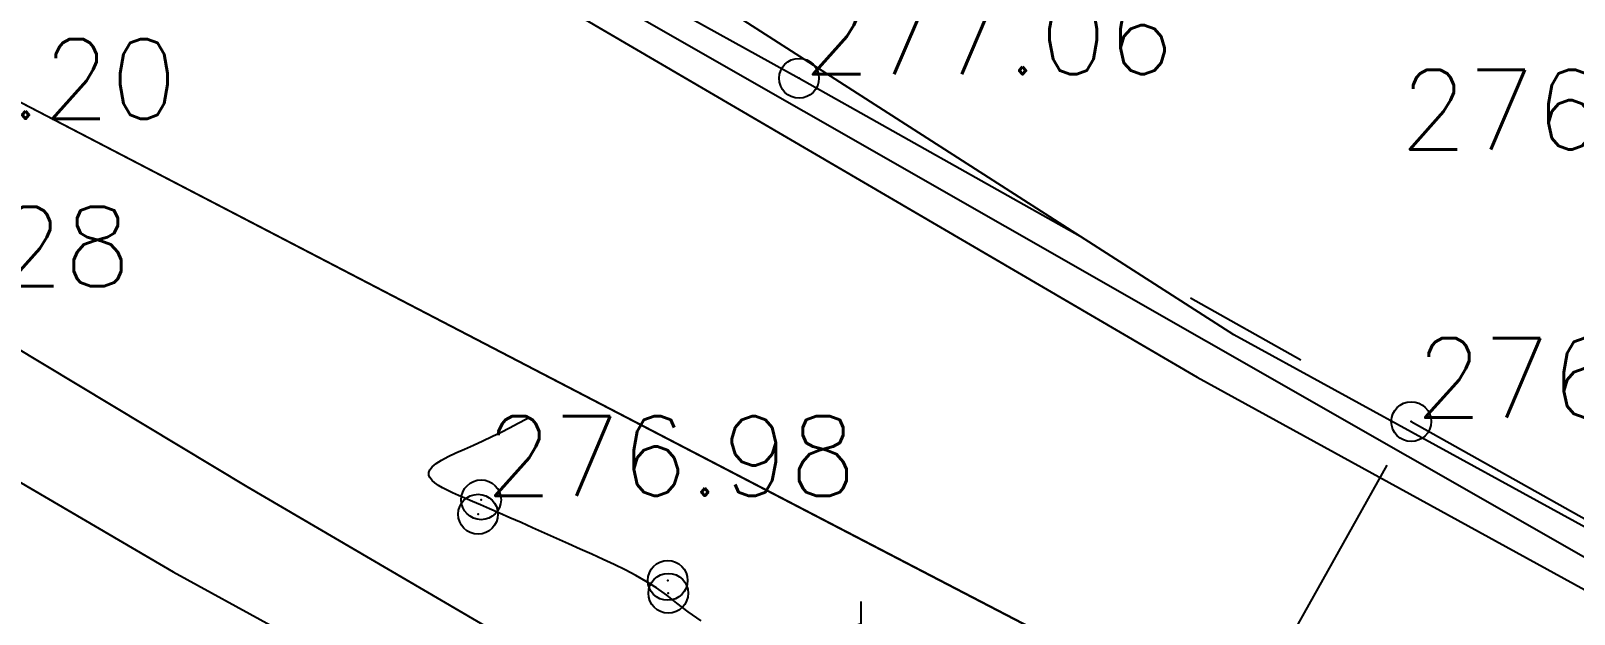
# Model space of a CAD drawing. Header units: millimetres. Extents: x 524954 to 526204, y 9523489 to 9524010.
# Drawn here: x 525257.37 to 525276.75, y 9523732.96 to 9523740.29 of the extents above; entities that cross this region are included whole.
import ezdxf
from ezdxf.enums import TextEntityAlignment as Align

# ---------------------------------------------------------------- set-up
doc = ezdxf.new("R2010")
doc.units = ezdxf.units.MM
doc.header["$PDMODE"] = 32
doc.header["$PDSIZE"] = 0.5
doc.linetypes.add('AXES2', pattern=[28.575, 19.05, -3.175, 3.175, -3.175])
doc.linetypes.add('CACHE2', pattern=[4.7625, 3.175, -1.5875])
for name, color, linetype in [('Axe_Route_Existante', 1, 'AXES2'), ('Bord_Route_Existante', 6, 'Continuous'), ('CN_01_00', 3, 'Continuous'), ('PLUME_1', 7, 'Continuous'), ('PLUME_3', 4, 'Continuous'), ('PLUME_5', 6, 'Continuous'), ('PLUME_6', 2, 'Continuous'), ('Réseau_Electrique', 1, 'CACHE2'), ('TopoAlt', 3, 'Continuous'), ('TOPOJIS', 7, 'Continuous')]:
    doc.layers.add(name, color=color, linetype=linetype)
doc.layers.add('Bord_Route_Existante_POLY3D', color=6, linetype='Continuous', plot=False)
doc.styles.add('Simplex 1.0', font='Simplex.shx', dxfattribs={"width": 0.99, "height": 1})
doc.styles.get("Standard").update_dxf_attribs({"font": 'arial.ttf'})
doc.dimstyles.new('ISO-25', dxfattribs={"dimtxt": 2.5, "dimasz": 2.5, "dimexe": 1.25, "dimexo": 0.625, "dimtad": 1, "dimtxsty": 'Standard', "dimcen": 2.5, "dimadec": 0, "dimazin": 0, "dimtfac": 1, "dimtmove": 0, "dimatfit": 3, "dimfxl": 1, "dimarcsym": 0})

# ---------------------------------------------------------------- blocks, each defined once
blk = doc.blocks.new('TCPOINT M')
at = {"color": 0}
blk.add_point((0, 0), dxfattribs=at)
at = {"layer": 'TopoAlt', "style": 'Simplex 1.0', "width": 0.99}
blk.add_attdef('ALT', (0.15, 0.15), '', height=1, dxfattribs=at)
blk = doc.blocks.new('e004')
at = {"color": 0}
blk.add_line((0, 3.777478), (0, 0.25), dxfattribs=at)
for points in [[(-1.096503, 3.137365), (-1.096503, 3.412949), (1.096503, 4.142007), (1.096503, 4.417591)], [(-1.096503, 2.861781), (-1.096503, 3.137365), (1.096503, 3.866423), (1.096503, 4.142007)]]:
    blk.add_lwpolyline(points, dxfattribs=at)
blk.add_circle((0, 0), 0.25, dxfattribs=at)
blk = doc.blocks.new('*D29')
at = {"color": 0, "lineweight": -2, "transparency": 16777216}
for p, q in [((525274.397, 9523734.835), (525248.537, 9523688.664)), ((525251.329, 9523688.533), (525351.663, 9523632.337)), ((525379.094, 9523676.196), (525353.234, 9523630.025))]:
    blk.add_line(p, q, dxfattribs=at)
at = {"color": 0, "transparency": 16777216}
for points in [[(525251.533, 9523688.897), (525251.125, 9523688.17), (525249.148, 9523689.755)], [(525351.867, 9523632.701), (525351.46, 9523631.974), (525353.845, 9523631.115)]]:
    blk.add_solid(points, dxfattribs=at)
at = {"layer": 'Defpoints', "color": 0, "transparency": 16777216}
for p in [(525274.702, 9523735.381), (525379.399, 9523676.741), (525353.845, 9523631.115)]:
    blk.add_point(p, dxfattribs=at)
at = {"color": 0, "transparency": 16777216, "insert": (525302.425, 9523662.094), "char_height": 2.5, "attachment_point": 5, "rotation": 330.7474}
blk.add_mtext('120', dxfattribs=at)

msp = doc.modelspace()

# ---------------------------------------------------------------- linework, layer by layer
msp.add_line((525274.702, 9523735.381), (525379.399, 9523676.741))
at = {"layer": 'Axe_Route_Existante', "ltscale": 0.5, "flags": 128}
msp.add_lwpolyline([(524973.101, 9523802.49), (525007.26, 9523792.779), (525027.54, 9523787.364), (525056.127, 9523779.755), (525082.674, 9523773.102), (525107.546, 9523770.048), (525120.684, 9523770.139), (525151.777, 9523772.648), (525176.899, 9523773.894), (525199.324, 9523771.095), (525218.337, 9523765.264), (525227.192, 9523761.534), (525233.843, 9523758.094), (525246.468, 9523751.167), (525256.506, 9523745.531), (525267.014, 9523739.694), (525277.691, 9523733.704), (525288.849, 9523727.299), (525294.632, 9523724.022), (525301.927, 9523719.966), (525310.691, 9523715.333), (525328.32, 9523705.784), (525328.32, 9523705.784), (525337.316, 9523700.691), (525351.138, 9523692.703), (525363.696, 9523685.45), (525368.801, 9523682.627), (525375.475, 9523679.109), (525390.225, 9523670.468), (525400.9, 9523665.019), (525419.619, 9523658.456), (525435.368, 9523656.046), (525454.334, 9523656.625), (525476.288, 9523660.734), (525488.784, 9523664.768), (525501.859, 9523668.012), (525521.809, 9523675.315), (525541.116, 9523687.802), (525552.62, 9523697.708), (525562.351, 9523710.18), (525568.681, 9523722.572), (525575.059, 9523738.704), (525576.995, 9523751.051), (525577.798, 9523776.069), (525576.166, 9523799.52), (525574.181, 9523815.429), (525572.049, 9523834.204), (525569.92, 9523851.041), (525567.326, 9523868.19), (525565.579, 9523885.379), (525563.689, 9523903.219), (525561.356, 9523920.701), (525558.839, 9523938.161)], dxfattribs=at)
at = {"layer": 'Bord_Route_Existante', "flags": 128}
msp.add_lwpolyline([(525286.283, 9523724.592), (525277.74, 9523728.73), (525253.667, 9523741.25), (525253.096, 9523741.492), (525244.526, 9523744.675), (525233.71, 9523750.617), (525223.366, 9523755.337), (525215.23, 9523758.673), (525209.606, 9523761.576), (525201.582, 9523763.975), (525193.808, 9523765.63), (525185.186, 9523766.761), (525176.444, 9523767.315)], dxfattribs=at)
at = {"layer": 'Bord_Route_Existante_POLY3D'}
msp.add_polyline3d([(525125.167, 9523764.211, 281.6), (525144.506, 9523765.617, 280.96), (525155.934, 9523766.66, 280.57), (525166.063, 9523767.401, 280.21), (525176.444, 9523767.315, 279.84), (525180.8, 9523767.044, 279.62), (525185.186, 9523766.761, 279.51), (525193.808, 9523765.63, 279.25), (525201.582, 9523763.975, 278.97), (525205.234, 9523762.825, 278.77), (525209.606, 9523761.576, 278.65), (525215.23, 9523758.673, 278.32), (525223.366, 9523755.337, 278), (525233.71, 9523750.617, 277.72), (525244.526, 9523744.675, 277.44), (525253.096, 9523741.492, 277.25), (525253.667, 9523741.25, 277.24), (525277.74, 9523728.73, 276.85), (525286.283, 9523724.592, 276.77)], dxfattribs=at)
at = {"layer": 'CN_01_00', "elevation": 277, "flags": 128}
msp.add_lwpolyline([(525265.786, 9523732.879), (525265.621, 9523732.991), (525265.481, 9523733.099), (525265.353, 9523733.199), (525265.225, 9523733.291), (525265.096, 9523733.374), (525264.964, 9523733.45), (525264.83, 9523733.52), (525264.694, 9523733.587), (525264.555, 9523733.651), (525264.413, 9523733.715), (525264.267, 9523733.779), (525264.118, 9523733.845), (525263.968, 9523733.913), (525263.817, 9523733.98), (525263.668, 9523734.047), (525263.523, 9523734.112), (525263.383, 9523734.174), (525263.251, 9523734.233), (525263.127, 9523734.287), (525263.014, 9523734.335), (525262.912, 9523734.379), (525262.819, 9523734.418), (525262.736, 9523734.454), (525262.661, 9523734.488), (525262.595, 9523734.519), (525262.537, 9523734.549), (525262.486, 9523734.58), (525262.442, 9523734.61), (525262.406, 9523734.641), (525262.38, 9523734.673), (525262.366, 9523734.706), (525262.365, 9523734.741), (525262.378, 9523734.777), (525262.409, 9523734.815), (525262.457, 9523734.855), (525262.524, 9523734.897), (525262.608, 9523734.941), (525262.705, 9523734.988), (525262.811, 9523735.036), (525262.925, 9523735.086), (525263.042, 9523735.138), (525263.158, 9523735.192), (525263.272, 9523735.247), (525263.38, 9523735.303), (525263.485, 9523735.36), (525263.59, 9523735.417), (525263.611, 9523735.428)], dxfattribs=at)
at = {"layer": 'PLUME_1'}
msp.add_lwpolyline([(525200.32, 9523770.31), (525203.883, 9523769.567), (525225.021, 9523761.585), (525244.771, 9523751.997), (525251.046, 9523748.445), (525396.484, 9523665.312), (525416.271, 9523655.226), (525436.946, 9523646.708), (525458.473, 9523640.258), (525480.389, 9523635.341)], dxfattribs=at)
at = {"layer": 'PLUME_3'}
for points in [[(525350.916, 9523692.066), (525342.038, 9523696.932), (525333.659, 9523701.835), (525324.781, 9523706.702), (525315.867, 9523712.067), (525307.487, 9523716.97), (525298.61, 9523721.837), (525290.23, 9523726.74), (525281.353, 9523731.606), (525272.475, 9523736.473), (525264.059, 9523741.875), (525255.181, 9523746.741), (525251.509, 9523748.98), (525246.802, 9523751.644), (525237.961, 9523756.012), (525231.722, 9523759.066), (525228.621, 9523760.344), (525219.317, 9523764.177), (525211.047, 9523767.584), (525210.013, 9523768.009), (525203.847, 9523770.066), (525200.284, 9523770.809)], [(525200.356, 9523769.811), (525203.92, 9523769.069), (525209.587, 9523766.976), (525218.891, 9523763.143), (525224.558, 9523761.05), (525228.195, 9523759.31), (525237.498, 9523755.477), (525244.807, 9523751.499), (525246.376, 9523750.61), (525251.083, 9523747.946), (525254.755, 9523745.707), (525263.633, 9523740.841), (525272.012, 9523735.938), (525280.89, 9523731.071), (525289.306, 9523725.67), (525298.184, 9523720.803), (525307.062, 9523715.936), (525315.441, 9523711.033), (525324.319, 9523706.167), (525332.698, 9523701.264), (525341.612, 9523695.898), (525350.49, 9523691.032), (525358.869, 9523686.129)]]:
    msp.add_lwpolyline(points, dxfattribs=at)
at = {"layer": 'PLUME_5'}
msp.add_lwpolyline([(525197.801, 9523763.609), (525201.401, 9523762.368), (525207.567, 9523760.311), (525216.336, 9523756.94), (525222.003, 9523754.847), (525225.639, 9523753.108), (525233.946, 9523749.202), (525241.255, 9523745.223), (525242.824, 9523744.335), (525247.494, 9523742.169), (525251.166, 9523739.931), (525260.081, 9523734.566), (525268.46, 9523729.663), (525277.338, 9523724.796), (525286.216, 9523719.929), (525294.595, 9523715.026), (525303.509, 9523709.661), (525311.888, 9523704.758), (525320.766, 9523699.891), (525329.644, 9523695.025), (525338.023, 9523690.122), (525346.901, 9523685.255), (525355.316, 9523679.853)], dxfattribs=at)
at = {"layer": 'PLUME_6'}
msp.add_lwpolyline([(525197.412, 9523762.076), (525201.012, 9523760.835), (525206.679, 9523758.742), (525215.946, 9523755.408), (525221.115, 9523753.279), (525224.751, 9523751.539), (525233.556, 9523747.669), (525240.829, 9523744.19), (525241.899, 9523743.265), (525246.606, 9523740.601), (525250.777, 9523738.398), (525259.156, 9523733.495), (525268.034, 9523728.629), (525276.413, 9523723.726), (525285.327, 9523718.361), (525294.205, 9523713.494), (525302.584, 9523708.591), (525311.462, 9523703.724), (525319.841, 9523698.821), (525328.756, 9523693.456), (525337.135, 9523688.553), (525346.013, 9523683.686), (525354.891, 9523678.82)], dxfattribs=at)

# ---------------------------------------------------------------- block references
at = {"layer": 'Réseau_Electrique'}
msp.add_blockref('e004', (525266.698, 9523728.703), dxfattribs=at)
at = {"layer": 'TOPOJIS'}
ref = msp.add_blockref('TCPOINT M', (525267.014, 9523739.694, 277.06), dxfattribs=at)
ref.add_attrib('ALT', '277.06', (525267.064, 9523739.744, 277.06), dxfattribs={"layer": 'TopoAlt', "height": 1, "style": 'Simplex 1.0', "width": 0.99})
ref = msp.add_blockref('TCPOINT M', (525254.493, 9523739.136, 277.2), dxfattribs=at)
ref.add_attrib('ALT', '277.20', (525254.543, 9523739.186, 277.2), dxfattribs={"layer": 'TopoAlt', "height": 1, "style": 'Simplex 1.0', "width": 0.99})
ref = msp.add_blockref('TCPOINT M', (525279.275, 9523738.75, 276.9), dxfattribs=at)
ref.add_attrib('ALT', '276.90', dxfattribs={"layer": 'TopoAlt', "height": 1, "style": 'Simplex 1.0', "width": 0.99}).set_placement((525279.225, 9523738.8, 276.9), align=Align.RIGHT)
ref = msp.add_blockref('TCPOINT M', (525253.91, 9523737.031, 277.28), dxfattribs=at)
ref.add_attrib('ALT', '277.28', (525253.96, 9523737.081, 277.28), dxfattribs={"layer": 'TopoAlt', "height": 1, "style": 'Simplex 1.0', "width": 0.99})
ref = msp.add_blockref('TCPOINT M', (525274.702, 9523735.381, 276.93), dxfattribs=at)
ref.add_attrib('ALT', '276.93', (525274.752, 9523735.431, 276.93), dxfattribs={"layer": 'TopoAlt', "height": 1, "style": 'Simplex 1.0', "width": 0.99})
ref = msp.add_blockref('TCPOINT M', (525263.022, 9523734.399, 276.98), dxfattribs=at)
ref.add_attrib('ALT', '276.98', (525263.072, 9523734.449, 276.98), dxfattribs={"layer": 'TopoAlt', "height": 1, "style": 'Simplex 1.0', "width": 0.99})
for p in [(525262.983, 9523734.218, 277.05), (525265.365, 9523733.386, 276.96), (525265.372, 9523733.225, 277.04)]:
    msp.add_blockref('TCPOINT M', p, dxfattribs=at)

# ---------------------------------------------------------------- dimensions: what is measured, and where the dimension line sits
dim = msp.add_aligned_dim(p1=(525274.702, 9523735.381), p2=(525379.399, 9523676.741), distance=-52.295, dimstyle='ISO-25')
dim.commit()
dim.dimension.update_dxf_attribs({"geometry": '*D29', "text_midpoint": (525302.425, 9523662.094)})

doc.saveas('drawing.dxf')
